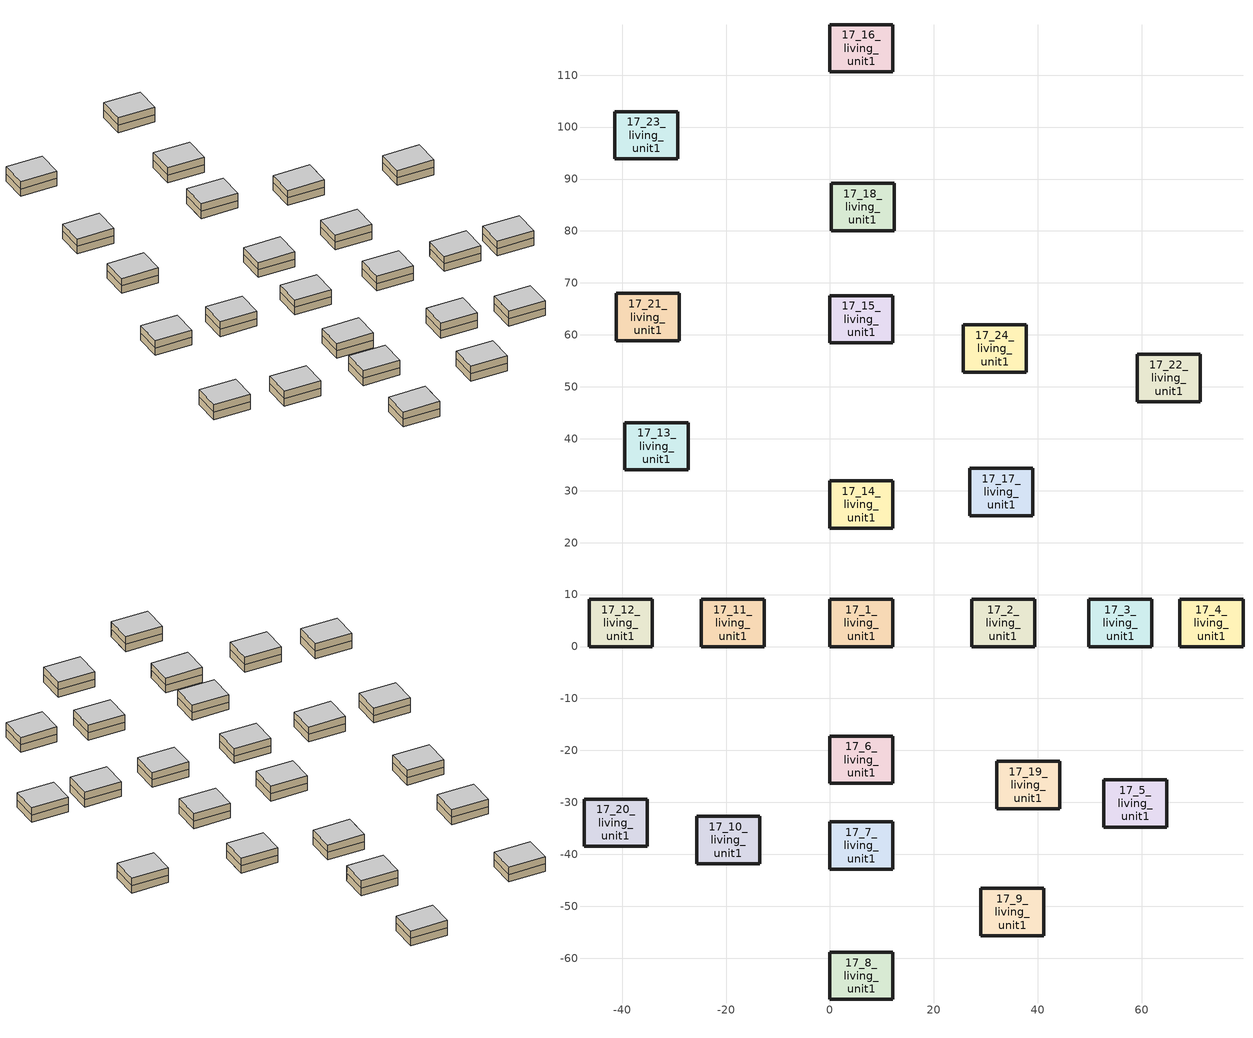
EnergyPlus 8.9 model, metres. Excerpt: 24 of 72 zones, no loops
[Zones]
17_24_living_unit1
 floor adiabatic (Interior Floor): 37.82,52.81 25.69,52.81 25.69,61.91 37.82,61.91 z2.74
 floor to 17_24_crawlspace_unit1 (Exterior Floor): 37.82,52.81 25.69,52.81 25.69,61.91 37.82,61.91 z0.15
 wall outside (HPWall): 25.69,52.81 37.82,52.81 37.82,61.91 25.69,61.91 25.69,52.81 z0.15:2.74; 25.69,52.81 37.82,52.81 37.82,61.91 25.69,61.91 25.69,52.81 z2.74:5.34
 ceiling to 17_24_attic_unit1 (Interior Ceiling): 25.69,52.81 37.82,52.81 37.82,61.91 25.69,61.91 z5.34
17_23_living_unit1
 floor adiabatic (Interior Floor): -29.28,93.87 -41.41,93.87 -41.41,102.97 -29.28,102.97 z2.74
 floor to 17_23_crawlspace_unit1 (Exterior Floor): -29.28,93.87 -41.41,93.87 -41.41,102.97 -29.28,102.97 z0.15
 wall outside (HPWall): -41.41,93.87 -29.28,93.87 -29.28,102.97 -41.41,102.97 -41.41,93.87 z0.15:2.74; -41.41,93.87 -29.28,93.87 -29.28,102.97 -41.41,102.97 -41.41,93.87 z2.74:5.34
 ceiling to 17_23_attic_unit1 (Interior Ceiling): -41.41,93.87 -29.28,93.87 -29.28,102.97 -41.41,102.97 z5.34
17_22_living_unit1
 floor adiabatic (Interior Floor): 71.32,47.16 59.19,47.16 59.19,56.26 71.32,56.26 z2.74
 floor to 17_22_crawlspace_unit1 (Exterior Floor): 71.32,47.16 59.19,47.16 59.19,56.26 71.32,56.26 z0.15
 wall outside (HPWall): 59.19,47.16 71.32,47.16 71.32,56.26 59.19,56.26 59.19,47.16 z0.15:2.74; 59.19,47.16 71.32,47.16 71.32,56.26 59.19,56.26 59.19,47.16 z2.74:5.34
 ceiling to 17_22_attic_unit1 (Interior Ceiling): 59.19,47.16 71.32,47.16 71.32,56.26 59.19,56.26 z5.34
17_21_living_unit1
 floor adiabatic (Interior Floor): -28.98,58.86 -41.11,58.86 -41.11,67.96 -28.98,67.96 z2.74
 floor to 17_21_crawlspace_unit1 (Exterior Floor): -28.98,58.86 -41.11,58.86 -41.11,67.96 -28.98,67.96 z0.15
 wall outside (HPWall): -41.11,58.86 -28.98,58.86 -28.98,67.96 -41.11,67.96 -41.11,58.86 z0.15:2.74; -41.11,58.86 -28.98,58.86 -28.98,67.96 -41.11,67.96 -41.11,58.86 z2.74:5.34
 ceiling to 17_21_attic_unit1 (Interior Ceiling): -41.11,58.86 -28.98,58.86 -28.98,67.96 -41.11,67.96 z5.34
17_20_living_unit1
 floor adiabatic (Interior Floor): -35.21,-38.46 -47.34,-38.46 -47.34,-29.36 -35.21,-29.36 z2.74
 floor to 17_20_crawlspace_unit1 (Exterior Floor): -35.21,-38.46 -47.34,-38.46 -47.34,-29.36 -35.21,-29.36 z0.15
 wall outside (HPWall): -47.34,-38.46 -35.21,-38.46 -35.21,-29.36 -47.34,-29.36 -47.34,-38.46 z0.15:2.74; -47.34,-38.46 -35.21,-38.46 -35.21,-29.36 -47.34,-29.36 -47.34,-38.46 z2.74:5.34
 ceiling to 17_20_attic_unit1 (Interior Ceiling): -47.34,-38.46 -35.21,-38.46 -35.21,-29.36 -47.34,-29.36 z5.34
17_19_living_unit1
 floor adiabatic (Interior Floor): 44.2,-31.2 32.07,-31.2 32.07,-22.1 44.2,-22.1 z2.74
 floor to 17_19_crawlspace_unit1 (Exterior Floor): 44.2,-31.2 32.07,-31.2 32.07,-22.1 44.2,-22.1 z0.15
 wall outside (HPWall): 32.07,-31.2 44.2,-31.2 44.2,-22.1 32.07,-22.1 32.07,-31.2 z0.15:2.74; 32.07,-31.2 44.2,-31.2 44.2,-22.1 32.07,-22.1 32.07,-31.2 z2.74:5.34
 ceiling to 17_19_attic_unit1 (Interior Ceiling): 32.07,-31.2 44.2,-31.2 44.2,-22.1 32.07,-22.1 z5.34
17_18_living_unit1
 floor adiabatic (Interior Floor): 12.34,80.08 0.21,80.08 0.21,89.18 12.34,89.18 z2.74
 floor to 17_18_crawlspace_unit1 (Exterior Floor): 12.34,80.08 0.21,80.08 0.21,89.18 12.34,89.18 z0.15
 wall outside (HPWall): 0.21,80.08 12.34,80.08 12.34,89.18 0.21,89.18 0.21,80.08 z0.15:2.74; 0.21,80.08 12.34,80.08 12.34,89.18 0.21,89.18 0.21,80.08 z2.74:5.34
 ceiling to 17_18_attic_unit1 (Interior Ceiling): 0.21,80.08 12.34,80.08 12.34,89.18 0.21,89.18 z5.34
17_17_living_unit1
 floor adiabatic (Interior Floor): 39.05,25.22 26.92,25.22 26.92,34.32 39.05,34.32 z2.74
 floor to 17_17_crawlspace_unit1 (Exterior Floor): 39.05,25.22 26.92,25.22 26.92,34.32 39.05,34.32 z0.15
 wall outside (HPWall): 26.92,25.22 39.05,25.22 39.05,34.32 26.92,34.32 26.92,25.22 z0.15:2.74; 26.92,25.22 39.05,25.22 39.05,34.32 26.92,34.32 26.92,25.22 z2.74:5.34
 ceiling to 17_17_attic_unit1 (Interior Ceiling): 26.92,25.22 39.05,25.22 39.05,34.32 26.92,34.32 z5.34
17_16_living_unit1
 floor adiabatic (Interior Floor): 12.13,110.63 0,110.63 0,119.73 12.13,119.73 z2.74
 floor to 17_16_crawlspace_unit1 (Exterior Floor): 12.13,110.63 0,110.63 0,119.73 12.13,119.73 z0.15
 wall outside (HPWall): 0,110.63 12.13,110.63 12.13,119.73 0,119.73 0,110.63 z0.15:2.74; 0,110.63 12.13,110.63 12.13,119.73 0,119.73 0,110.63 z2.74:5.34
 ceiling to 17_16_attic_unit1 (Interior Ceiling): 0,110.63 12.13,110.63 12.13,119.73 0,119.73 z5.34
17_15_living_unit1
 floor adiabatic (Interior Floor): 12.13,58.47 0,58.47 0,67.57 12.13,67.57 z2.74
 floor to 17_15_crawlspace_unit1 (Exterior Floor): 12.13,58.47 0,58.47 0,67.57 12.13,67.57 z0.15
 wall outside (HPWall): 0,58.47 12.13,58.47 12.13,67.57 0,67.57 0,58.47 z0.15:2.74; 0,58.47 12.13,58.47 12.13,67.57 0,67.57 0,58.47 z2.74:5.34
 ceiling to 17_15_attic_unit1 (Interior Ceiling): 0,58.47 12.13,58.47 12.13,67.57 0,67.57 z5.34
17_14_living_unit1
 floor adiabatic (Interior Floor): 12.13,22.79 0,22.79 0,31.89 12.13,31.89 z2.74
 floor to 17_14_crawlspace_unit1 (Exterior Floor): 12.13,22.79 0,22.79 0,31.89 12.13,31.89 z0.15
 wall outside (HPWall): 0,22.79 12.13,22.79 12.13,31.89 0,31.89 0,22.79 z0.15:2.74; 0,22.79 12.13,22.79 12.13,31.89 0,31.89 0,22.79 z2.74:5.34
 ceiling to 17_14_attic_unit1 (Interior Ceiling): 0,22.79 12.13,22.79 12.13,31.89 0,31.89 z5.34
17_13_living_unit1
 floor adiabatic (Interior Floor): -27.32,34 -39.45,34 -39.45,43.1 -27.32,43.1 z2.74
 floor to 17_13_crawlspace_unit1 (Exterior Floor): -27.32,34 -39.45,34 -39.45,43.1 -27.32,43.1 z0.15
 wall outside (HPWall): -39.45,34 -27.32,34 -27.32,43.1 -39.45,43.1 -39.45,34 z0.15:2.74; -39.45,34 -27.32,34 -27.32,43.1 -39.45,43.1 -39.45,34 z2.74:5.34
 ceiling to 17_13_attic_unit1 (Interior Ceiling): -39.45,34 -27.32,34 -27.32,43.1 -39.45,43.1 z5.34
17_12_living_unit1
 floor adiabatic (Interior Floor): -34.23,0 -46.36,0 -46.36,9.1 -34.23,9.1 z2.74
 floor to 17_12_crawlspace_unit1 (Exterior Floor): -34.23,0 -46.36,0 -46.36,9.1 -34.23,9.1 z0.15
 wall outside (HPWall): -46.36,0 -34.23,0 -34.23,9.1 -46.36,9.1 -46.36,0 z0.15:2.74; -46.36,0 -34.23,0 -34.23,9.1 -46.36,9.1 -46.36,0 z2.74:5.34
 ceiling to 17_12_attic_unit1 (Interior Ceiling): -46.36,0 -34.23,0 -34.23,9.1 -46.36,9.1 z5.34
17_11_living_unit1
 floor adiabatic (Interior Floor): -12.62,0 -24.75,0 -24.75,9.1 -12.62,9.1 z2.74
 floor to 17_11_crawlspace_unit1 (Exterior Floor): -12.62,0 -24.75,0 -24.75,9.1 -12.62,9.1 z0.15
 wall outside (HPWall): -24.75,0 -12.62,0 -12.62,9.1 -24.75,9.1 -24.75,0 z0.15:2.74; -24.75,0 -12.62,0 -12.62,9.1 -24.75,9.1 -24.75,0 z2.74:5.34
 ceiling to 17_11_attic_unit1 (Interior Ceiling): -24.75,0 -12.62,0 -12.62,9.1 -24.75,9.1 z5.34
17_10_living_unit1
 floor adiabatic (Interior Floor): -13.54,-41.77 -25.67,-41.77 -25.67,-32.67 -13.54,-32.67 z2.74
 floor to 17_10_crawlspace_unit1 (Exterior Floor): -13.54,-41.77 -25.67,-41.77 -25.67,-32.67 -13.54,-32.67 z0.15
 wall outside (HPWall): -25.67,-41.77 -13.54,-41.77 -13.54,-32.67 -25.67,-32.67 -25.67,-41.77 z0.15:2.74; -25.67,-41.77 -13.54,-41.77 -13.54,-32.67 -25.67,-32.67 -25.67,-41.77 z2.74:5.34
 ceiling to 17_10_attic_unit1 (Interior Ceiling): -25.67,-41.77 -13.54,-41.77 -13.54,-32.67 -25.67,-32.67 z5.34
17_9_living_unit1
 floor adiabatic (Interior Floor): 41.19,-55.66 29.06,-55.66 29.06,-46.56 41.19,-46.56 z2.74
 floor to 17_9_crawlspace_unit1 (Exterior Floor): 41.19,-55.66 29.06,-55.66 29.06,-46.56 41.19,-46.56 z0.15
 wall outside (HPWall): 29.06,-55.66 41.19,-55.66 41.19,-46.56 29.06,-46.56 29.06,-55.66 z0.15:2.74; 29.06,-55.66 41.19,-55.66 41.19,-46.56 29.06,-46.56 29.06,-55.66 z2.74:5.34
 ceiling to 17_9_attic_unit1 (Interior Ceiling): 29.06,-55.66 41.19,-55.66 41.19,-46.56 29.06,-46.56 z5.34
17_8_living_unit1
 floor adiabatic (Interior Floor): 12.13,-67.93 0,-67.93 0,-58.83 12.13,-58.83 z2.74
 floor to 17_8_crawlspace_unit1 (Exterior Floor): 12.13,-67.93 0,-67.93 0,-58.83 12.13,-58.83 z0.15
 wall outside (HPWall): 0,-67.93 12.13,-67.93 12.13,-58.83 0,-58.83 0,-67.93 z0.15:2.74; 0,-67.93 12.13,-67.93 12.13,-58.83 0,-58.83 0,-67.93 z2.74:5.34
 ceiling to 17_8_attic_unit1 (Interior Ceiling): 0,-67.93 12.13,-67.93 12.13,-58.83 0,-58.83 z5.34
17_7_living_unit1
 floor adiabatic (Interior Floor): 12.13,-42.86 0,-42.86 0,-33.76 12.13,-33.76 z2.74
 floor to 17_7_crawlspace_unit1 (Exterior Floor): 12.13,-42.86 0,-42.86 0,-33.76 12.13,-33.76 z0.15
 wall outside (HPWall): 0,-42.86 12.13,-42.86 12.13,-33.76 0,-33.76 0,-42.86 z0.15:2.74; 0,-42.86 12.13,-42.86 12.13,-33.76 0,-33.76 0,-42.86 z2.74:5.34
 ceiling to 17_7_attic_unit1 (Interior Ceiling): 0,-42.86 12.13,-42.86 12.13,-33.76 0,-33.76 z5.34
17_6_living_unit1
 floor adiabatic (Interior Floor): 12.13,-26.34 0,-26.34 0,-17.24 12.13,-17.24 z2.74
 floor to 17_6_crawlspace_unit1 (Exterior Floor): 12.13,-26.34 0,-26.34 0,-17.24 12.13,-17.24 z0.15
 wall outside (HPWall): 0,-26.34 12.13,-26.34 12.13,-17.24 0,-17.24 0,-26.34 z0.15:2.74; 0,-26.34 12.13,-26.34 12.13,-17.24 0,-17.24 0,-26.34 z2.74:5.34
 ceiling to 17_6_attic_unit1 (Interior Ceiling): 0,-26.34 12.13,-26.34 12.13,-17.24 0,-17.24 z5.34
17_5_living_unit1
 floor adiabatic (Interior Floor): 64.84,-34.74 52.71,-34.74 52.71,-25.64 64.84,-25.64 z2.74
 floor to 17_5_crawlspace_unit1 (Exterior Floor): 64.84,-34.74 52.71,-34.74 52.71,-25.64 64.84,-25.64 z0.15
 wall outside (HPWall): 52.71,-34.74 64.84,-34.74 64.84,-25.64 52.71,-25.64 52.71,-34.74 z0.15:2.74; 52.71,-34.74 64.84,-34.74 64.84,-25.64 52.71,-25.64 52.71,-34.74 z2.74:5.34
 ceiling to 17_5_attic_unit1 (Interior Ceiling): 52.71,-34.74 64.84,-34.74 64.84,-25.64 52.71,-25.64 z5.34
17_4_living_unit1
 floor adiabatic (Interior Floor): 79.51,0 67.38,0 67.38,9.1 79.51,9.1 z2.74
 floor to 17_4_crawlspace_unit1 (Exterior Floor): 79.51,0 67.38,0 67.38,9.1 79.51,9.1 z0.15
 wall outside (HPWall): 67.38,0 79.51,0 79.51,9.1 67.38,9.1 67.38,0 z0.15:2.74; 67.38,0 79.51,0 79.51,9.1 67.38,9.1 67.38,0 z2.74:5.34
 ceiling to 17_4_attic_unit1 (Interior Ceiling): 67.38,0 79.51,0 79.51,9.1 67.38,9.1 z5.34
17_3_living_unit1
 floor adiabatic (Interior Floor): 61.96,0 49.83,0 49.83,9.1 61.96,9.1 z2.74
 floor to 17_3_crawlspace_unit1 (Exterior Floor): 61.96,0 49.83,0 49.83,9.1 61.96,9.1 z0.15
 wall outside (HPWall): 49.83,0 61.96,0 61.96,9.1 49.83,9.1 49.83,0 z0.15:2.74; 49.83,0 61.96,0 61.96,9.1 49.83,9.1 49.83,0 z2.74:5.34
 ceiling to 17_3_attic_unit1 (Interior Ceiling): 49.83,0 61.96,0 61.96,9.1 49.83,9.1 z5.34
17_2_living_unit1
 floor adiabatic (Interior Floor): 39.41,0 27.28,0 27.28,9.1 39.41,9.1 z2.74
 floor to 17_2_crawlspace_unit1 (Exterior Floor): 39.41,0 27.28,0 27.28,9.1 39.41,9.1 z0.15
 wall outside (HPWall): 27.28,0 39.41,0 39.41,9.1 27.28,9.1 27.28,0 z0.15:2.74; 27.28,0 39.41,0 39.41,9.1 27.28,9.1 27.28,0 z2.74:5.34
 ceiling to 17_2_attic_unit1 (Interior Ceiling): 27.28,0 39.41,0 39.41,9.1 27.28,9.1 z5.34
17_1_living_unit1
 floor adiabatic (Interior Floor): 12.13,0 0,0 0,9.1 12.13,9.1 z2.74
 floor to 17_1_crawlspace_unit1 (Exterior Floor): 12.13,0 0,0 0,9.1 12.13,9.1 z0.15
 wall outside (HPWall): 0,0 12.13,0 12.13,9.1 0,9.1 0,0 z0.15:2.74; 0,0 12.13,0 12.13,9.1 0,9.1 0,0 z2.74:5.34
 ceiling to 17_1_attic_unit1 (Interior Ceiling): 0,0 12.13,0 12.13,9.1 0,9.1 z5.34
[Building]
SF+CZ5AWH+USA_IL_Chicago-OHare.Intl.AP.725300+elecres+crawlspace+IECC_2018: North Axis {deg}=0; Terrain=Suburbs; Loads Convergence Tolerance Value=0.04; Temperature Convergence Tolerance Value {deltaC}=0.4; Solar Distribution=FullExterior; Maximum Number of Warmup Days=25; Minimum Number of Warmup Days=6
[Site:Location]
Chicago Ohare Intl Ap_IL_USA Design_Conditions: Latitude {deg}=41.98; Longitude {deg}=-87.92; Time Zone {hr}=-6; Elevation {m}=201
[SizingPeriod:WeatherFileDays] Day of Week for Start Day=Monday; Use Weather File Daylight Saving Period=Yes; Use Weather File Rain and Snow Indicators=Yes
Name | Begin Month | Begin Day of Month | End Month | End Day of Month
HDD | 11 | 20 | 11 | 20
CDD | 7 | 21 | 7 | 21
HDD3 | 12 | 20 | 12 | 20
CDD2 | 5 | 23 | 5 | 23
[Site:GroundTemperature:BuildingSurface]
4.4, 3.3, 2.3, 1.8, 2, 4, 6.8, 9.3, 10.1, 9.6, 7.8, 6
[Site:WaterMainsTemperature]
Calculation Method=Correlation; Annual Average Outdoor Air Temperature {C}=9.925; Maximum Difference In Monthly Average Outdoor Air Temperatures {deltaC}=28.7
[Material]
Name | Roughness | Thickness {m} | Conductivity {W/m-K} | Density {kg/m3} | Specific Heat {J/kg-K} | Thermal Absorptance | Solar Absorptance | Visible Absorptance
ceil_consol_layer | Rough | 0.400206 | 0.0617176 | 41.9286 | 776.251
floor_consol_layer | Rough | 0.23495 | 0.0515515 | 55.074 | 916.9311
Drywall_1/2in | MediumSmooth | 0.0127 | 0.16009 | 800.923 | 1087.84
Plywood_3/4in | Rough | 0.01905 | 0.115458 | 544.68 | 674.54 | 0.9 | 0.7 | 0.7
Carpet_n_pad | MediumSmooth | 0.0254001 | 0.0601314 | 32.0369 | 836.8 | 0.9 | 0.7 | 0.7
Std Wood 6inch | MediumSmooth | 0.15 | 0.12 | 540 | 1210 | 0.9 | 0.7 | 0.7
Wall Insulation HP | MediumRough | 0.32972 | 0.049 | 265 | 836.8 | 0.9 | 0.7 | 0.7
1/2IN Gypsum | Smooth | 0.0127 | 0.16 | 784.9 | 830 | 0.9 | 0.92 | 0.92
1IN Stucco | Smooth | 0.0253 | 0.6918 | 1858 | 837 | 0.9 | 0.92 | 0.92
8IN CONCRETE HW | Rough | 0.2032 | 1.311 | 2240 | 836.8 | 0.9 | 0.7 | 0.7
[WindowMaterial:SimpleGlazingSystem]
Glass: U-Factor {W/m2-K}=1.70358; Solar Heat Gain Coefficient=0.3344; Visible Transmittance=0.88
[WindowMaterial:Glazing] Optical Data Type=SpectralAverage; Thickness {m}=0.012; Infrared Transmittance at Normal Incidence=0; Front Side Infrared Hemispherical Emissivity=0.84; Conductivity {W/m-K}=0.9
Name | Solar Transmittance at Normal Incidence | Front Side Solar Reflectance at Normal Incidence | Back Side Solar Reflectance at Normal Incidence | Visible Transmittance at Normal Incidence | Front Side Visible Reflectance at Normal Incidence | Back Side Visible Reflectance at Normal Incidence | Back Side Infrared Hemispherical Emissivity
ECABS-2 COLORED 6MM | 0.111 | 0.179 | 0.179 | 0.128 | 0.081 | 0.081 | 0.1
CLEAR 12MM | 0.653 | 0.064 | 0.064 | 0.841 | 0.077 | 0.077 | 0.84
[WindowMaterial:Gas]
ARGON 13MM: Gas Type=Argon; Thickness {m}=0.0127
[WindowMaterial:Blind]
int_blind: Slat Orientation=Horizontal; Slat Width {m}=0.025; Slat Separation {m}=0.01875; Slat Thickness {m}=0.001; Slat Angle {deg}=45; Slat Conductivity {W/m-K}=221; Slat Beam Solar Transmittance=0; Front Side Slat Beam Solar Reflectance=0.5; Back Side Slat Beam Solar Reflectance=0.5; Slat Diffuse Solar Transmittance=0; Front Side Slat Diffuse Solar Reflectance=0.5; Back Side Slat Diffuse Solar Reflectance=0.5; Slat Beam Visible Transmittance=0; Front Side Slat Beam Visible Reflectance=0.5; Back Side Slat Beam Visible Reflectance=0.5; Slat Diffuse Visible Transmittance=0; Front Side Slat Diffuse Visible Reflectance=0.5; Back Side Slat Diffuse Visible Reflectance=0.5; Slat Infrared Hemispherical Transmittance=0; Front Side Slat Infrared Hemispherical Emissivity=0.9; Back Side Slat Infrared Hemispherical Emissivity=0.9; Blind to Glass Distance {m}=0.05; Blind Top Opening Multiplier=0.5; Blind Bottom Opening Multiplier=0.5; Blind Left Side Opening Multiplier=0.5; Blind Right Side Opening Multiplier=0.5
[Construction]
InteriorFurnishings: Std Wood 6inch
Exterior Floor: floor_consol_layer, Plywood_3/4in, Carpet_n_pad
Interior Floor: Plywood_3/4in, Carpet_n_pad
Interior Ceiling: ceil_consol_layer, Drywall_1/2in
window_w_blinds: Glass, int_blind
HPWall: 1IN Stucco, 8IN CONCRETE HW, Wall Insulation HP, 1/2IN Gypsum
Dbl Elec Abs Colored 6mm/13mm Air: ECABS-2 COLORED 6MM, ARGON 13MM, CLEAR 12MM, ARGON 13MM, CLEAR 12MM
[WindowProperty:ShadingControl] Glare Control Is Active=No
Name | Shading Type | Construction with Shading | Shading Control Type | Schedule | Shading Control Is Scheduled | Setpoint {W/m2, W or deg C}
17_24_Shades; 17_23_Shades; 17_22_Shades; 17_21_Shades; 17_20_Shades; 17_19_Shades; 17_18_Shades; 17_17_Shades; 17_16_Shades; 17_15_Shades; 17_14_Shades; 17_13_Shades; 17_12_Shades; 17_11_Shades; 17_10_Shades; 17_9_Shades; 17_8_Shades; 17_7_Shades; 17_6_Shades; 17_5_Shades; 17_4_Shades; 17_3_Shades; 17_2_Shades; 17_1_Shades | InteriorBlind | window_w_blinds | OnIfScheduleAllows | 17_shading_2012iecc | Yes
17_24_ECW; 17_23_ECW; 17_22_ECW; 17_21_ECW; 17_20_ECW; 17_19_ECW; 17_18_ECW; 17_17_ECW; 17_16_ECW; 17_15_ECW; 17_14_ECW; 17_13_ECW; 17_12_ECW; 17_11_ECW; 17_10_ECW; 17_9_ECW; 17_8_ECW; 17_7_ECW; 17_6_ECW; 17_5_ECW; 17_4_ECW; 17_3_ECW; 17_2_ECW; 17_1_ECW | SwitchableGlazing | Dbl Elec Abs Colored 6mm/13mm Air | OnIfHighZoneAirTemperature |  | No | 24
[Zone] Multiplier=1
17_24_living_unit1; 17_23_living_unit1; 17_22_living_unit1; 17_21_living_unit1; 17_20_living_unit1; 17_19_living_unit1; 17_18_living_unit1; 17_17_living_unit1; 17_16_living_unit1; 17_15_living_unit1; 17_14_living_unit1; 17_13_living_unit1; 17_12_living_unit1; 17_11_living_unit1; 17_10_living_unit1; 17_9_living_unit1; 17_8_living_unit1; 17_7_living_unit1; 17_6_living_unit1; 17_5_living_unit1; 17_4_living_unit1; 17_3_living_unit1; 17_2_living_unit1; 17_1_living_unit1
[InternalMass] Construction=InteriorFurnishings; Surface Area {m2}=9.89591
Name | Zone
17_24_Internalmass_unit1 | 17_24_living_unit1
17_23_Internalmass_unit1 | 17_23_living_unit1
17_22_Internalmass_unit1 | 17_22_living_unit1
17_21_Internalmass_unit1 | 17_21_living_unit1
17_20_Internalmass_unit1 | 17_20_living_unit1
17_19_Internalmass_unit1 | 17_19_living_unit1
17_18_Internalmass_unit1 | 17_18_living_unit1
17_17_Internalmass_unit1 | 17_17_living_unit1
17_16_Internalmass_unit1 | 17_16_living_unit1
17_15_Internalmass_unit1 | 17_15_living_unit1
17_14_Internalmass_unit1 | 17_14_living_unit1
17_13_Internalmass_unit1 | 17_13_living_unit1
17_12_Internalmass_unit1 | 17_12_living_unit1
17_11_Internalmass_unit1 | 17_11_living_unit1
17_10_Internalmass_unit1 | 17_10_living_unit1
17_9_Internalmass_unit1 | 17_9_living_unit1
17_8_Internalmass_unit1 | 17_8_living_unit1
17_7_Internalmass_unit1 | 17_7_living_unit1
17_6_Internalmass_unit1 | 17_6_living_unit1
17_5_Internalmass_unit1 | 17_5_living_unit1
17_4_Internalmass_unit1 | 17_4_living_unit1
17_3_Internalmass_unit1 | 17_3_living_unit1
17_2_Internalmass_unit1 | 17_2_living_unit1
17_1_Internalmass_unit1 | 17_1_living_unit1
[People] Number of People Schedule=17_Occupancy; Number of People Calculation Method=People; Number of People=3; Fraction Radiant=0; Sensible Heat Fraction=autocalculate; Activity Level Schedule=17_activity_sch; Enable ASHRAE 55 Comfort Warnings=No; Mean Radiant Temperature Calculation Type=ZoneAveraged
Name | Zone or ZoneList
17_24_people_unit1 | 17_24_living_unit1
17_23_people_unit1 | 17_23_living_unit1
17_22_people_unit1 | 17_22_living_unit1
17_21_people_unit1 | 17_21_living_unit1
17_20_people_unit1 | 17_20_living_unit1
17_19_people_unit1 | 17_19_living_unit1
17_18_people_unit1 | 17_18_living_unit1
17_17_people_unit1 | 17_17_living_unit1
17_16_people_unit1 | 17_16_living_unit1
17_15_people_unit1 | 17_15_living_unit1
17_14_people_unit1 | 17_14_living_unit1
17_13_people_unit1 | 17_13_living_unit1
17_12_people_unit1 | 17_12_living_unit1
17_11_people_unit1 | 17_11_living_unit1
17_10_people_unit1 | 17_10_living_unit1
17_9_people_unit1 | 17_9_living_unit1
17_8_people_unit1 | 17_8_living_unit1
17_7_people_unit1 | 17_7_living_unit1
17_6_people_unit1 | 17_6_living_unit1
17_5_people_unit1 | 17_5_living_unit1
17_4_people_unit1 | 17_4_living_unit1
17_3_people_unit1 | 17_3_living_unit1
17_2_people_unit1 | 17_2_living_unit1
17_1_people_unit1 | 17_1_living_unit1
[Lights] Schedule=17_InteriorLightingHE; Design Level Calculation Method=Watts/Area; Return Air Fraction=0; Fraction Radiant=0.2; Fraction Visible=0.6; Fraction Replaceable=0
Name | Zone or ZoneList | Watts per Zone Floor Area {W/m2}
17_24_Living Hardwired Lighting1 | 17_24_living_unit1 | 0.69
17_24_Living Plug-in Lighting1 | 17_24_living_unit1 | 0.29
17_23_Living Hardwired Lighting1 | 17_23_living_unit1 | 0.69
17_23_Living Plug-in Lighting1 | 17_23_living_unit1 | 0.29
17_22_Living Hardwired Lighting1 | 17_22_living_unit1 | 0.69
17_22_Living Plug-in Lighting1 | 17_22_living_unit1 | 0.29
17_21_Living Hardwired Lighting1 | 17_21_living_unit1 | 0.69
17_21_Living Plug-in Lighting1 | 17_21_living_unit1 | 0.29
17_20_Living Hardwired Lighting1 | 17_20_living_unit1 | 0.69
17_20_Living Plug-in Lighting1 | 17_20_living_unit1 | 0.29
17_19_Living Hardwired Lighting1 | 17_19_living_unit1 | 0.69
17_19_Living Plug-in Lighting1 | 17_19_living_unit1 | 0.29
17_18_Living Hardwired Lighting1 | 17_18_living_unit1 | 0.69
17_18_Living Plug-in Lighting1 | 17_18_living_unit1 | 0.29
17_17_Living Hardwired Lighting1 | 17_17_living_unit1 | 0.69
17_17_Living Plug-in Lighting1 | 17_17_living_unit1 | 0.29
17_16_Living Hardwired Lighting1 | 17_16_living_unit1 | 0.69
17_16_Living Plug-in Lighting1 | 17_16_living_unit1 | 0.29
17_15_Living Hardwired Lighting1 | 17_15_living_unit1 | 0.69
17_15_Living Plug-in Lighting1 | 17_15_living_unit1 | 0.29
17_14_Living Hardwired Lighting1 | 17_14_living_unit1 | 0.69
17_14_Living Plug-in Lighting1 | 17_14_living_unit1 | 0.29
17_13_Living Hardwired Lighting1 | 17_13_living_unit1 | 0.69
17_13_Living Plug-in Lighting1 | 17_13_living_unit1 | 0.29
17_12_Living Hardwired Lighting1 | 17_12_living_unit1 | 0.69
17_12_Living Plug-in Lighting1 | 17_12_living_unit1 | 0.29
17_11_Living Hardwired Lighting1 | 17_11_living_unit1 | 0.69
17_11_Living Plug-in Lighting1 | 17_11_living_unit1 | 0.29
17_10_Living Hardwired Lighting1 | 17_10_living_unit1 | 0.69
17_10_Living Plug-in Lighting1 | 17_10_living_unit1 | 0.29
17_9_Living Hardwired Lighting1 | 17_9_living_unit1 | 0.69
17_9_Living Plug-in Lighting1 | 17_9_living_unit1 | 0.29
17_8_Living Hardwired Lighting1 | 17_8_living_unit1 | 0.69
17_8_Living Plug-in Lighting1 | 17_8_living_unit1 | 0.29
17_7_Living Hardwired Lighting1 | 17_7_living_unit1 | 0.69
17_7_Living Plug-in Lighting1 | 17_7_living_unit1 | 0.29
17_6_Living Hardwired Lighting1 | 17_6_living_unit1 | 0.69
17_6_Living Plug-in Lighting1 | 17_6_living_unit1 | 0.29
17_5_Living Hardwired Lighting1 | 17_5_living_unit1 | 0.69
17_5_Living Plug-in Lighting1 | 17_5_living_unit1 | 0.29
17_4_Living Hardwired Lighting1 | 17_4_living_unit1 | 0.69
17_4_Living Plug-in Lighting1 | 17_4_living_unit1 | 0.29
17_3_Living Hardwired Lighting1 | 17_3_living_unit1 | 0.69
17_3_Living Plug-in Lighting1 | 17_3_living_unit1 | 0.29
17_2_Living Hardwired Lighting1 | 17_2_living_unit1 | 0.69
17_2_Living Plug-in Lighting1 | 17_2_living_unit1 | 0.29
17_1_Living Hardwired Lighting1 | 17_1_living_unit1 | 0.69
17_1_Living Plug-in Lighting1 | 17_1_living_unit1 | 0.29
[ElectricEquipment] Schedule=17_INTERMITTENT; Design Level Calculation Method=EquipmentLevel; Design Level {W}=500; Fraction Latent=0; Fraction Radiant=0.3; Fraction Lost=0
Name | Zone or ZoneList
17_24_LIVING ZONE ElecEq | 17_24_living_unit1
17_23_LIVING ZONE ElecEq | 17_23_living_unit1
17_22_LIVING ZONE ElecEq | 17_22_living_unit1
17_21_LIVING ZONE ElecEq | 17_21_living_unit1
17_20_LIVING ZONE ElecEq | 17_20_living_unit1
17_19_LIVING ZONE ElecEq | 17_19_living_unit1
17_18_LIVING ZONE ElecEq | 17_18_living_unit1
17_17_LIVING ZONE ElecEq | 17_17_living_unit1
17_16_LIVING ZONE ElecEq | 17_16_living_unit1
17_15_LIVING ZONE ElecEq | 17_15_living_unit1
17_14_LIVING ZONE ElecEq | 17_14_living_unit1
17_13_LIVING ZONE ElecEq | 17_13_living_unit1
17_12_LIVING ZONE ElecEq | 17_12_living_unit1
17_11_LIVING ZONE ElecEq | 17_11_living_unit1
17_10_LIVING ZONE ElecEq | 17_10_living_unit1
17_9_LIVING ZONE ElecEq | 17_9_living_unit1
17_8_LIVING ZONE ElecEq | 17_8_living_unit1
17_7_LIVING ZONE ElecEq | 17_7_living_unit1
17_6_LIVING ZONE ElecEq | 17_6_living_unit1
17_5_LIVING ZONE ElecEq | 17_5_living_unit1
17_4_LIVING ZONE ElecEq | 17_4_living_unit1
17_3_LIVING ZONE ElecEq | 17_3_living_unit1
17_2_LIVING ZONE ElecEq | 17_2_living_unit1
17_1_LIVING ZONE ElecEq | 17_1_living_unit1
[ZoneInfiltration:DesignFlowRate] Schedule=17_INF-SCHED; Design Flow Rate Calculation Method=AirChanges/Hour; Air Changes per Hour {1/hr}=0.1; Constant Term Coefficient=1; Temperature Term Coefficient=0; Velocity Term Coefficient=0; Velocity Squared Term Coefficient=0
Name | Zone or ZoneList
17_24_LIVING ZONE Infil 1; 17_24_ATTIC ZONE Infil 1 | 17_24_living_unit1
17_23_LIVING ZONE Infil 1; 17_23_ATTIC ZONE Infil 1 | 17_23_living_unit1
17_22_LIVING ZONE Infil 1; 17_22_ATTIC ZONE Infil 1 | 17_22_living_unit1
17_21_LIVING ZONE Infil 1; 17_21_ATTIC ZONE Infil 1 | 17_21_living_unit1
17_20_LIVING ZONE Infil 1; 17_20_ATTIC ZONE Infil 1 | 17_20_living_unit1
17_19_LIVING ZONE Infil 1; 17_19_ATTIC ZONE Infil 1 | 17_19_living_unit1
17_18_LIVING ZONE Infil 1; 17_18_ATTIC ZONE Infil 1 | 17_18_living_unit1
17_17_LIVING ZONE Infil 1; 17_17_ATTIC ZONE Infil 1 | 17_17_living_unit1
17_16_LIVING ZONE Infil 1; 17_16_ATTIC ZONE Infil 1 | 17_16_living_unit1
17_15_LIVING ZONE Infil 1; 17_15_ATTIC ZONE Infil 1 | 17_15_living_unit1
17_14_LIVING ZONE Infil 1; 17_14_ATTIC ZONE Infil 1 | 17_14_living_unit1
17_13_LIVING ZONE Infil 1; 17_13_ATTIC ZONE Infil 1 | 17_13_living_unit1
17_12_LIVING ZONE Infil 1; 17_12_ATTIC ZONE Infil 1 | 17_12_living_unit1
17_11_LIVING ZONE Infil 1; 17_11_ATTIC ZONE Infil 1 | 17_11_living_unit1
17_10_LIVING ZONE Infil 1; 17_10_ATTIC ZONE Infil 1 | 17_10_living_unit1
17_9_LIVING ZONE Infil 1; 17_9_ATTIC ZONE Infil 1 | 17_9_living_unit1
17_8_LIVING ZONE Infil 1; 17_8_ATTIC ZONE Infil 1 | 17_8_living_unit1
17_7_LIVING ZONE Infil 1; 17_7_ATTIC ZONE Infil 1 | 17_7_living_unit1
17_6_LIVING ZONE Infil 1; 17_6_ATTIC ZONE Infil 1 | 17_6_living_unit1
17_5_LIVING ZONE Infil 1; 17_5_ATTIC ZONE Infil 1 | 17_5_living_unit1
17_4_LIVING ZONE Infil 1; 17_4_ATTIC ZONE Infil 1 | 17_4_living_unit1
17_3_LIVING ZONE Infil 1; 17_3_ATTIC ZONE Infil 1 | 17_3_living_unit1
17_2_LIVING ZONE Infil 1; 17_2_ATTIC ZONE Infil 1 | 17_2_living_unit1
17_1_LIVING ZONE Infil 1; 17_1_ATTIC ZONE Infil 1 | 17_1_living_unit1
[ZoneVentilation:DesignFlowRate] Schedule=17_always_avail; Design Flow Rate Calculation Method=Flow/Zone; Design Flow Rate {m3/s}=0.0283168; Ventilation Type=Exhaust; Fan Pressure Rise {Pa}=0; Fan Total Efficiency=1; Constant Term Coefficient=1; Temperature Term Coefficient=0; Velocity Term Coefficient=0; Velocity Squared Term Coefficient=0; Minimum Indoor Temperature {C}=-100; Maximum Indoor Temperature {C}=100; Delta Temperature {deltaC}=-100; Minimum Outdoor Temperature {C}=-100; Maximum Outdoor Temperature {C}=100; Maximum Wind Speed {m/s}=40
Name | Zone or ZoneList
17_24_Ventilation_unit1 | 17_24_living_unit1
17_23_Ventilation_unit1 | 17_23_living_unit1
17_22_Ventilation_unit1 | 17_22_living_unit1
17_21_Ventilation_unit1 | 17_21_living_unit1
17_20_Ventilation_unit1 | 17_20_living_unit1
17_19_Ventilation_unit1 | 17_19_living_unit1
17_18_Ventilation_unit1 | 17_18_living_unit1
17_17_Ventilation_unit1 | 17_17_living_unit1
17_16_Ventilation_unit1 | 17_16_living_unit1
17_15_Ventilation_unit1 | 17_15_living_unit1
17_14_Ventilation_unit1 | 17_14_living_unit1
17_13_Ventilation_unit1 | 17_13_living_unit1
17_12_Ventilation_unit1 | 17_12_living_unit1
17_11_Ventilation_unit1 | 17_11_living_unit1
17_10_Ventilation_unit1 | 17_10_living_unit1
17_9_Ventilation_unit1 | 17_9_living_unit1
17_8_Ventilation_unit1 | 17_8_living_unit1
17_7_Ventilation_unit1 | 17_7_living_unit1
17_6_Ventilation_unit1 | 17_6_living_unit1
17_5_Ventilation_unit1 | 17_5_living_unit1
17_4_Ventilation_unit1 | 17_4_living_unit1
17_3_Ventilation_unit1 | 17_3_living_unit1
17_2_Ventilation_unit1 | 17_2_living_unit1
17_1_Ventilation_unit1 | 17_1_living_unit1
[ZoneVentilation:WindandStackOpenArea] Opening Area {m2}=4.13; Opening Area Fraction Schedule=17_VentingSched; Opening Effectiveness=0.5; Discharge Coefficient for Opening=autocalculate; Minimum Indoor Temperature {C}=23; Maximum Indoor Temperature {C}=25; Delta Temperature {deltaC}=0.5; Minimum Outdoor Temperature {C}=-32; Maximum Outdoor Temperature {C}=33; Maximum Wind Speed {m/s}=40
Name | Zone | Effective Angle {deg}
17_24_WINDOW_LDF_1.UNIT1_NV; 17_24_WINDOW_LDF_2.UNIT1_NV | 17_24_living_unit1 | 180
17_24_WINDOW_SDR_1.UNIT1_NV; 17_24_WINDOW_SDR_2.UNIT1_NV | 17_24_living_unit1 | 90
17_24_WINDOW_LDB_1.UNIT1_NV; 17_24_WINDOW_LDB_2.UNIT1_NV | 17_24_living_unit1 | 0
17_24_WINDOW_SDL_1.UNIT1_NV; 17_24_WINDOW_SDL_2.UNIT1_NV | 17_24_living_unit1 | 270
17_23_WINDOW_LDF_1.UNIT1_NV; 17_23_WINDOW_LDF_2.UNIT1_NV | 17_23_living_unit1 | 180
17_23_WINDOW_SDR_1.UNIT1_NV; 17_23_WINDOW_SDR_2.UNIT1_NV | 17_23_living_unit1 | 90
17_23_WINDOW_LDB_1.UNIT1_NV; 17_23_WINDOW_LDB_2.UNIT1_NV | 17_23_living_unit1 | 0
17_23_WINDOW_SDL_1.UNIT1_NV; 17_23_WINDOW_SDL_2.UNIT1_NV | 17_23_living_unit1 | 270
17_22_WINDOW_LDF_1.UNIT1_NV; 17_22_WINDOW_LDF_2.UNIT1_NV | 17_22_living_unit1 | 180
17_22_WINDOW_SDR_1.UNIT1_NV; 17_22_WINDOW_SDR_2.UNIT1_NV | 17_22_living_unit1 | 90
17_22_WINDOW_LDB_1.UNIT1_NV; 17_22_WINDOW_LDB_2.UNIT1_NV | 17_22_living_unit1 | 0
17_22_WINDOW_SDL_1.UNIT1_NV; 17_22_WINDOW_SDL_2.UNIT1_NV | 17_22_living_unit1 | 270
17_21_WINDOW_LDF_1.UNIT1_NV; 17_21_WINDOW_LDF_2.UNIT1_NV | 17_21_living_unit1 | 180
17_21_WINDOW_SDR_1.UNIT1_NV; 17_21_WINDOW_SDR_2.UNIT1_NV | 17_21_living_unit1 | 90
17_21_WINDOW_LDB_1.UNIT1_NV; 17_21_WINDOW_LDB_2.UNIT1_NV | 17_21_living_unit1 | 0
17_21_WINDOW_SDL_1.UNIT1_NV; 17_21_WINDOW_SDL_2.UNIT1_NV | 17_21_living_unit1 | 270
17_20_WINDOW_LDF_1.UNIT1_NV; 17_20_WINDOW_LDF_2.UNIT1_NV | 17_20_living_unit1 | 180
17_20_WINDOW_SDR_1.UNIT1_NV; 17_20_WINDOW_SDR_2.UNIT1_NV | 17_20_living_unit1 | 90
17_20_WINDOW_LDB_1.UNIT1_NV; 17_20_WINDOW_LDB_2.UNIT1_NV | 17_20_living_unit1 | 0
17_20_WINDOW_SDL_1.UNIT1_NV; 17_20_WINDOW_SDL_2.UNIT1_NV | 17_20_living_unit1 | 270
17_19_WINDOW_LDF_1.UNIT1_NV; 17_19_WINDOW_LDF_2.UNIT1_NV | 17_19_living_unit1 | 180
17_19_WINDOW_SDR_1.UNIT1_NV; 17_19_WINDOW_SDR_2.UNIT1_NV | 17_19_living_unit1 | 90
17_19_WINDOW_LDB_1.UNIT1_NV; 17_19_WINDOW_LDB_2.UNIT1_NV | 17_19_living_unit1 | 0
17_19_WINDOW_SDL_1.UNIT1_NV; 17_19_WINDOW_SDL_2.UNIT1_NV | 17_19_living_unit1 | 270
17_18_WINDOW_LDF_1.UNIT1_NV; 17_18_WINDOW_LDF_2.UNIT1_NV | 17_18_living_unit1 | 180
17_18_WINDOW_SDR_1.UNIT1_NV; 17_18_WINDOW_SDR_2.UNIT1_NV | 17_18_living_unit1 | 90
17_18_WINDOW_LDB_1.UNIT1_NV; 17_18_WINDOW_LDB_2.UNIT1_NV | 17_18_living_unit1 | 0
17_18_WINDOW_SDL_1.UNIT1_NV; 17_18_WINDOW_SDL_2.UNIT1_NV | 17_18_living_unit1 | 270
17_17_WINDOW_LDF_1.UNIT1_NV; 17_17_WINDOW_LDF_2.UNIT1_NV | 17_17_living_unit1 | 180
17_17_WINDOW_SDR_1.UNIT1_NV; 17_17_WINDOW_SDR_2.UNIT1_NV | 17_17_living_unit1 | 90
17_17_WINDOW_LDB_1.UNIT1_NV; 17_17_WINDOW_LDB_2.UNIT1_NV | 17_17_living_unit1 | 0
17_17_WINDOW_SDL_1.UNIT1_NV; 17_17_WINDOW_SDL_2.UNIT1_NV | 17_17_living_unit1 | 270
17_16_WINDOW_LDF_1.UNIT1_NV; 17_16_WINDOW_LDF_2.UNIT1_NV | 17_16_living_unit1 | 180
17_16_WINDOW_SDR_1.UNIT1_NV; 17_16_WINDOW_SDR_2.UNIT1_NV | 17_16_living_unit1 | 90
17_16_WINDOW_LDB_1.UNIT1_NV; 17_16_WINDOW_LDB_2.UNIT1_NV | 17_16_living_unit1 | 0
17_16_WINDOW_SDL_1.UNIT1_NV; 17_16_WINDOW_SDL_2.UNIT1_NV | 17_16_living_unit1 | 270
17_15_WINDOW_LDF_1.UNIT1_NV; 17_15_WINDOW_LDF_2.UNIT1_NV | 17_15_living_unit1 | 180
17_15_WINDOW_SDR_1.UNIT1_NV; 17_15_WINDOW_SDR_2.UNIT1_NV | 17_15_living_unit1 | 90
17_15_WINDOW_LDB_1.UNIT1_NV; 17_15_WINDOW_LDB_2.UNIT1_NV | 17_15_living_unit1 | 0
17_15_WINDOW_SDL_1.UNIT1_NV; 17_15_WINDOW_SDL_2.UNIT1_NV | 17_15_living_unit1 | 270
17_14_WINDOW_LDF_1.UNIT1_NV; 17_14_WINDOW_LDF_2.UNIT1_NV | 17_14_living_unit1 | 180
17_14_WINDOW_SDR_1.UNIT1_NV; 17_14_WINDOW_SDR_2.UNIT1_NV | 17_14_living_unit1 | 90
17_14_WINDOW_LDB_1.UNIT1_NV; 17_14_WINDOW_LDB_2.UNIT1_NV | 17_14_living_unit1 | 0
17_14_WINDOW_SDL_1.UNIT1_NV; 17_14_WINDOW_SDL_2.UNIT1_NV | 17_14_living_unit1 | 270
17_13_WINDOW_LDF_1.UNIT1_NV; 17_13_WINDOW_LDF_2.UNIT1_NV | 17_13_living_unit1 | 180
17_13_WINDOW_SDR_1.UNIT1_NV; 17_13_WINDOW_SDR_2.UNIT1_NV | 17_13_living_unit1 | 90
17_13_WINDOW_LDB_1.UNIT1_NV; 17_13_WINDOW_LDB_2.UNIT1_NV | 17_13_living_unit1 | 0
17_13_WINDOW_SDL_1.UNIT1_NV; 17_13_WINDOW_SDL_2.UNIT1_NV | 17_13_living_unit1 | 270
17_12_WINDOW_LDF_1.UNIT1_NV; 17_12_WINDOW_LDF_2.UNIT1_NV | 17_12_living_unit1 | 180
17_12_WINDOW_SDR_1.UNIT1_NV; 17_12_WINDOW_SDR_2.UNIT1_NV | 17_12_living_unit1 | 90
17_12_WINDOW_LDB_1.UNIT1_NV; 17_12_WINDOW_LDB_2.UNIT1_NV | 17_12_living_unit1 | 0
17_12_WINDOW_SDL_1.UNIT1_NV; 17_12_WINDOW_SDL_2.UNIT1_NV | 17_12_living_unit1 | 270
17_11_WINDOW_LDF_1.UNIT1_NV; 17_11_WINDOW_LDF_2.UNIT1_NV | 17_11_living_unit1 | 180
17_11_WINDOW_SDR_1.UNIT1_NV; 17_11_WINDOW_SDR_2.UNIT1_NV | 17_11_living_unit1 | 90
17_11_WINDOW_LDB_1.UNIT1_NV; 17_11_WINDOW_LDB_2.UNIT1_NV | 17_11_living_unit1 | 0
17_11_WINDOW_SDL_1.UNIT1_NV; 17_11_WINDOW_SDL_2.UNIT1_NV | 17_11_living_unit1 | 270
17_10_WINDOW_LDF_1.UNIT1_NV; 17_10_WINDOW_LDF_2.UNIT1_NV | 17_10_living_unit1 | 180
17_10_WINDOW_SDR_1.UNIT1_NV; 17_10_WINDOW_SDR_2.UNIT1_NV | 17_10_living_unit1 | 90
17_10_WINDOW_LDB_1.UNIT1_NV; 17_10_WINDOW_LDB_2.UNIT1_NV | 17_10_living_unit1 | 0
17_10_WINDOW_SDL_1.UNIT1_NV; 17_10_WINDOW_SDL_2.UNIT1_NV | 17_10_living_unit1 | 270
17_9_WINDOW_LDF_1.UNIT1_NV; 17_9_WINDOW_LDF_2.UNIT1_NV | 17_9_living_unit1 | 180
17_9_WINDOW_SDR_1.UNIT1_NV; 17_9_WINDOW_SDR_2.UNIT1_NV | 17_9_living_unit1 | 90
17_9_WINDOW_LDB_1.UNIT1_NV; 17_9_WINDOW_LDB_2.UNIT1_NV | 17_9_living_unit1 | 0
17_9_WINDOW_SDL_1.UNIT1_NV; 17_9_WINDOW_SDL_2.UNIT1_NV | 17_9_living_unit1 | 270
17_8_WINDOW_LDF_1.UNIT1_NV; 17_8_WINDOW_LDF_2.UNIT1_NV | 17_8_living_unit1 | 180
17_8_WINDOW_SDR_1.UNIT1_NV; 17_8_WINDOW_SDR_2.UNIT1_NV | 17_8_living_unit1 | 90
17_8_WINDOW_LDB_1.UNIT1_NV; 17_8_WINDOW_LDB_2.UNIT1_NV | 17_8_living_unit1 | 0
17_8_WINDOW_SDL_1.UNIT1_NV; 17_8_WINDOW_SDL_2.UNIT1_NV | 17_8_living_unit1 | 270
17_7_WINDOW_LDF_1.UNIT1_NV; 17_7_WINDOW_LDF_2.UNIT1_NV | 17_7_living_unit1 | 180
17_7_WINDOW_SDR_1.UNIT1_NV; 17_7_WINDOW_SDR_2.UNIT1_NV | 17_7_living_unit1 | 90
17_7_WINDOW_LDB_1.UNIT1_NV; 17_7_WINDOW_LDB_2.UNIT1_NV | 17_7_living_unit1 | 0
17_7_WINDOW_SDL_1.UNIT1_NV; 17_7_WINDOW_SDL_2.UNIT1_NV | 17_7_living_unit1 | 270
17_6_WINDOW_LDF_1.UNIT1_NV; 17_6_WINDOW_LDF_2.UNIT1_NV | 17_6_living_unit1 | 180
17_6_WINDOW_SDR_1.UNIT1_NV; 17_6_WINDOW_SDR_2.UNIT1_NV | 17_6_living_unit1 | 90
17_6_WINDOW_LDB_1.UNIT1_NV; 17_6_WINDOW_LDB_2.UNIT1_NV | 17_6_living_unit1 | 0
17_6_WINDOW_SDL_1.UNIT1_NV; 17_6_WINDOW_SDL_2.UNIT1_NV | 17_6_living_unit1 | 270
17_5_WINDOW_LDF_1.UNIT1_NV; 17_5_WINDOW_LDF_2.UNIT1_NV | 17_5_living_unit1 | 180
17_5_WINDOW_SDR_1.UNIT1_NV; 17_5_WINDOW_SDR_2.UNIT1_NV | 17_5_living_unit1 | 90
17_5_WINDOW_LDB_1.UNIT1_NV; 17_5_WINDOW_LDB_2.UNIT1_NV | 17_5_living_unit1 | 0
17_5_WINDOW_SDL_1.UNIT1_NV; 17_5_WINDOW_SDL_2.UNIT1_NV | 17_5_living_unit1 | 270
17_4_WINDOW_LDF_1.UNIT1_NV; 17_4_WINDOW_LDF_2.UNIT1_NV | 17_4_living_unit1 | 180
17_4_WINDOW_SDR_1.UNIT1_NV; 17_4_WINDOW_SDR_2.UNIT1_NV | 17_4_living_unit1 | 90
17_4_WINDOW_LDB_1.UNIT1_NV; 17_4_WINDOW_LDB_2.UNIT1_NV | 17_4_living_unit1 | 0
17_4_WINDOW_SDL_1.UNIT1_NV; 17_4_WINDOW_SDL_2.UNIT1_NV | 17_4_living_unit1 | 270
17_3_WINDOW_LDF_1.UNIT1_NV; 17_3_WINDOW_LDF_2.UNIT1_NV | 17_3_living_unit1 | 180
17_3_WINDOW_SDR_1.UNIT1_NV; 17_3_WINDOW_SDR_2.UNIT1_NV | 17_3_living_unit1 | 90
17_3_WINDOW_LDB_1.UNIT1_NV; 17_3_WINDOW_LDB_2.UNIT1_NV | 17_3_living_unit1 | 0
17_3_WINDOW_SDL_1.UNIT1_NV; 17_3_WINDOW_SDL_2.UNIT1_NV | 17_3_living_unit1 | 270
17_2_WINDOW_LDF_1.UNIT1_NV; 17_2_WINDOW_LDF_2.UNIT1_NV | 17_2_living_unit1 | 180
17_2_WINDOW_SDR_1.UNIT1_NV; 17_2_WINDOW_SDR_2.UNIT1_NV | 17_2_living_unit1 | 90
17_2_WINDOW_LDB_1.UNIT1_NV; 17_2_WINDOW_LDB_2.UNIT1_NV | 17_2_living_unit1 | 0
17_2_WINDOW_SDL_1.UNIT1_NV; 17_2_WINDOW_SDL_2.UNIT1_NV | 17_2_living_unit1 | 270
17_1_WINDOW_LDF_1.UNIT1_NV; 17_1_WINDOW_LDF_2.UNIT1_NV | 17_1_living_unit1 | 180
17_1_WINDOW_SDR_1.UNIT1_NV; 17_1_WINDOW_SDR_2.UNIT1_NV | 17_1_living_unit1 | 90
17_1_WINDOW_LDB_1.UNIT1_NV; 17_1_WINDOW_LDB_2.UNIT1_NV | 17_1_living_unit1 | 0
17_1_WINDOW_SDL_1.UNIT1_NV; 17_1_WINDOW_SDL_2.UNIT1_NV | 17_1_living_unit1 | 270
[Exterior:Lights]
Name | Schedule | Design Level {W}
17_24_Exterior-Lights_unit1; 17_23_Exterior-Lights_unit1; 17_22_Exterior-Lights_unit1; 17_21_Exterior-Lights_unit1; 17_20_Exterior-Lights_unit1; 17_19_Exterior-Lights_unit1; 17_18_Exterior-Lights_unit1; 17_17_Exterior-Lights_unit1; 17_16_Exterior-Lights_unit1; 17_15_Exterior-Lights_unit1; 17_14_Exterior-Lights_unit1; 17_13_Exterior-Lights_unit1; 17_12_Exterior-Lights_unit1; 17_11_Exterior-Lights_unit1; 17_10_Exterior-Lights_unit1; 17_9_Exterior-Lights_unit1; 17_8_Exterior-Lights_unit1; 17_7_Exterior-Lights_unit1; 17_6_Exterior-Lights_unit1; 17_5_Exterior-Lights_unit1; 17_4_Exterior-Lights_unit1; 17_3_Exterior-Lights_unit1; 17_2_Exterior-Lights_unit1; 17_1_Exterior-Lights_unit1 | 17_ExteriorLighting | 47.3411
17_24_Garage-Lights_unit1; 17_23_Garage-Lights_unit1; 17_22_Garage-Lights_unit1; 17_21_Garage-Lights_unit1; 17_20_Garage-Lights_unit1; 17_19_Garage-Lights_unit1; 17_18_Garage-Lights_unit1; 17_17_Garage-Lights_unit1; 17_16_Garage-Lights_unit1; 17_15_Garage-Lights_unit1; 17_14_Garage-Lights_unit1; 17_13_Garage-Lights_unit1; 17_12_Garage-Lights_unit1; 17_11_Garage-Lights_unit1; 17_10_Garage-Lights_unit1; 17_9_Garage-Lights_unit1; 17_8_Garage-Lights_unit1; 17_7_Garage-Lights_unit1; 17_6_Garage-Lights_unit1; 17_5_Garage-Lights_unit1; 17_4_Garage-Lights_unit1; 17_3_Garage-Lights_unit1; 17_2_Garage-Lights_unit1; 17_1_Garage-Lights_unit1 | 17_InteriorLightingHE | 7.84187
[Schedule:Day:Hourly]
17_OccupancyDay: 1, 1, 1, 1, 1, 1, 1, 0.8831, 0.40861, 0.24189, 0.24189, 0.24189, 0.24189, 0.24189, 0.24189, 0.24189, 0.29498, 0.5531, 0.89693, 0.89693, 0.89693, 1, 1, 1
17_ExteriorLightingDay: 1, 1, 1, 1, 1, 1, 0, 0, 0, 0, 0, 0, 0, 0, 0, 0, 0, 0, 1, 1, 1, 1, 1, 1
17_LightingDay_EELighting: 0.06875, 0.06875, 0.06875, 0.06875, 0.20625, 0.429688, 0.48125, 0.429688, 0.189062, 0.128906, 0.128906, 0.128906, 0.128906, 0.128906, 0.128906, 0.223438, 0.48125, 0.670312, 0.902344, 1, 1, 0.75625, 0.421094, 0.171875
[Schedule:Week:Compact]
17_OccupancyWeek: AllDays, 17_OccupancyDay
17_LightingProfileWeek_EELighting: For: AllDays, 17_LightingDay_EELighting
17_ExteriorLightingProfileWeek: For: AllDays, 17_ExteriorLightingDay
[Schedule:Year]
17_Occupancy: 17_OccupancyWeek, 1, 1, 12, 31
17_InteriorLightingHE: 17_LightingProfileWeek_EELighting, 1, 1, 12, 31
17_ExteriorLighting: 17_ExteriorLightingProfileWeek, 1, 1, 12, 31
[Schedule:Compact]
17_activity_sch: Through: 12/31, For: AllDays, Until: 24:00, 117.28
17_shading_2012iecc: Through: 12/31, For: AllDays, Until 24:00, 0
17_always_avail: Through: 12/31, For: AllDays, Until: 24:00, 1
17_VentingSched: Through: 6/30, For: AllDays, Until: 24:00, 0, Through: 9/30, For: AllDays, Until: 24:00, 0, Through: 12/31, For: AllDays, Until: 24:00, 0
17_INTERMITTENT: Through: 12/31, For: WeekDays, Until: 8:00, 0, Until: 18:00, 1, Until: 24:00, 0, For: AllOtherDays, Until: 24:00, 0
17_INF-SCHED: Through: 12/31, For: Alldays, Until: 24:00, 1
